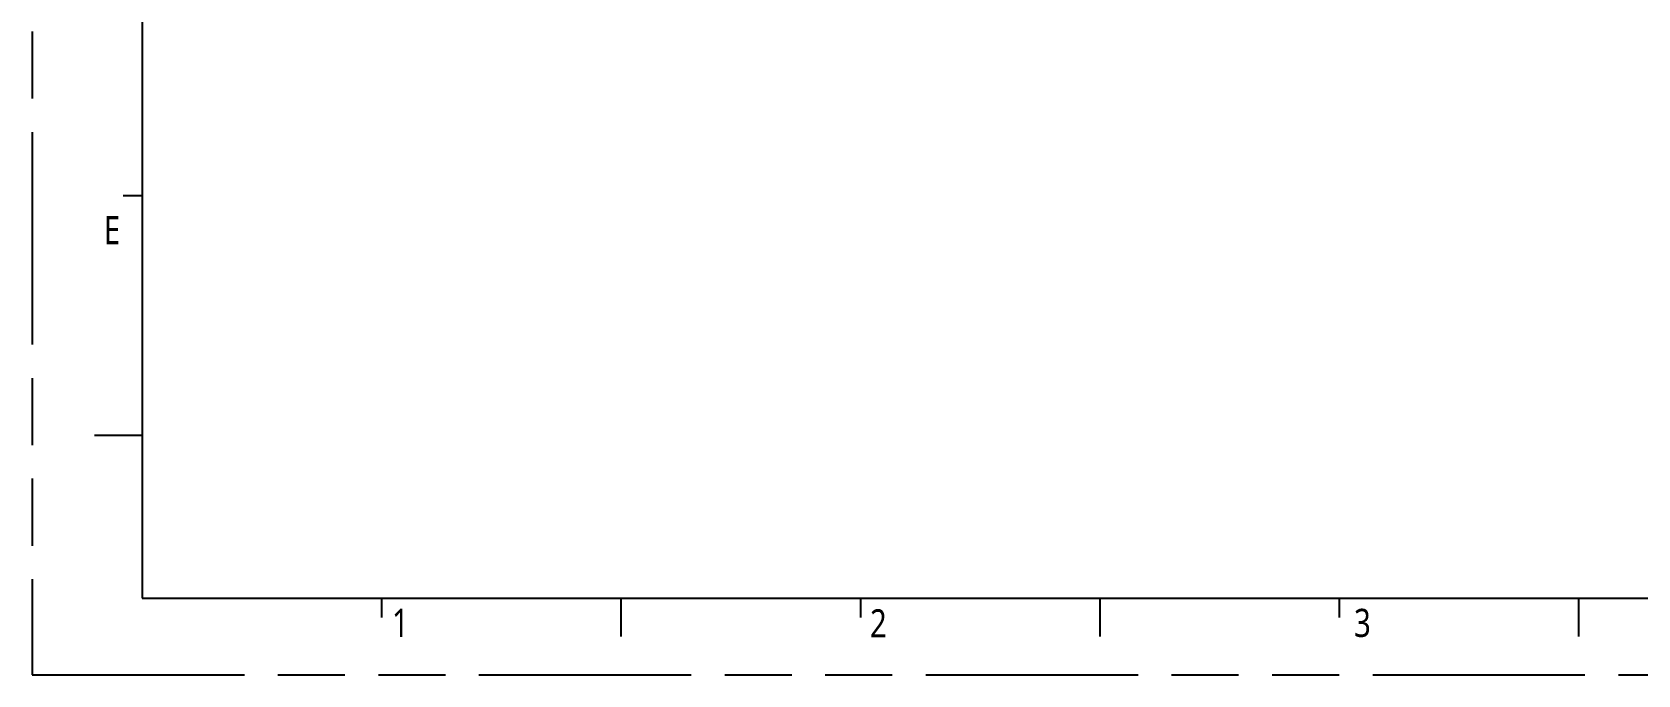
# Model space of a CAD drawing. Header units: millimetres. Extents: x 3228 to 3404, y -274 to -150.
# Drawn here: x 3228.4 to 3300.3, y -273.9 to -245.2 of the extents above; entities that cross this region are included whole.
import ezdxf

# ---------------------------------------------------------------- set-up
doc = ezdxf.new("R2010")
doc.units = ezdxf.units.MM
doc.linetypes.add('PHANTOM', pattern=[29.5, 9.5, -1.5, 3, -1.5, 3, -1.5, 9.5])
doc.layers.get('0').update_dxf_attribs({"lineweight": 25})
doc.layers.add('0PAPERF', color=2, linetype='PHANTOM', plot=False)
doc.layers.add('DIM', color=100, linetype='Continuous', lineweight=15)
doc.layers.add('鵬鼎', color=5, linetype='Continuous')
doc.styles.get("Standard").update_dxf_attribs({"font": 'simplex.shx', "width": 0.8, "height": 4})

msp = doc.modelspace()

# ---------------------------------------------------------------- linework, layer by layer
for p, q in [((3233.352, -156.092), (3233.352, -270.513)), ((3233.352, -252.514), (3232.495, -252.514)), ((3233.352, -260.464), (3233.352, -263.128)), ((3233.352, -263.228), (3231.21, -263.228)), ((3233.352, -263.128), (3233.352, -265.793)), ((3233.352, -265.184), (3233.352, -267.848)), ((3233.352, -267.848), (3233.352, -270.513)), ((3233.352, -270.513), (3398.769, -270.513)), ((3244.066, -270.513), (3244.066, -271.37)), ((3254.779, -270.513), (3254.779, -272.227)), ((3265.493, -270.513), (3265.493, -271.37)), ((3276.206, -270.513), (3276.206, -272.227)), ((3286.92, -270.513), (3286.92, -271.37)), ((3297.633, -270.513), (3297.633, -272.227))]:
    msp.add_line(p, q)
at = {"layer": '0PAPERF'}
for p, q in [((3228.423, -149.662), (3228.423, -273.941)), ((3228.423, -273.941), (3404.17, -273.941))]:
    msp.add_line(p, q, dxfattribs=at)

# ---------------------------------------------------------------- texts
at = {"layer": 'DIM', "char_height": 1.25747, "width": 0.76559, "attachment_point": 1}
for s, insert in [('{\\fMicrosoft JhengHei|b0|i0|c136|p0;\\C0;1}', (3244.529, -270.984)), ('{\\fMicrosoft JhengHei|b0|i0|c136|p0;\\C0;2}', (3265.921, -271.006)), ('{\\fMicrosoft JhengHei|b0|i0|c136|p0;\\C0;3}', (3287.589, -270.987))]:
    msp.add_mtext(s, dxfattribs=dict(at, insert=insert))
at = {"layer": '鵬鼎', "insert": (3231.638, -253.417), "char_height": 1.25747, "width": 2.3719, "attachment_point": 1}
msp.add_mtext('{\\fMicrosoft JhengHei|b0|i0|c136|p0;\\C0;E}', dxfattribs=at)

doc.saveas('drawing.dxf')
